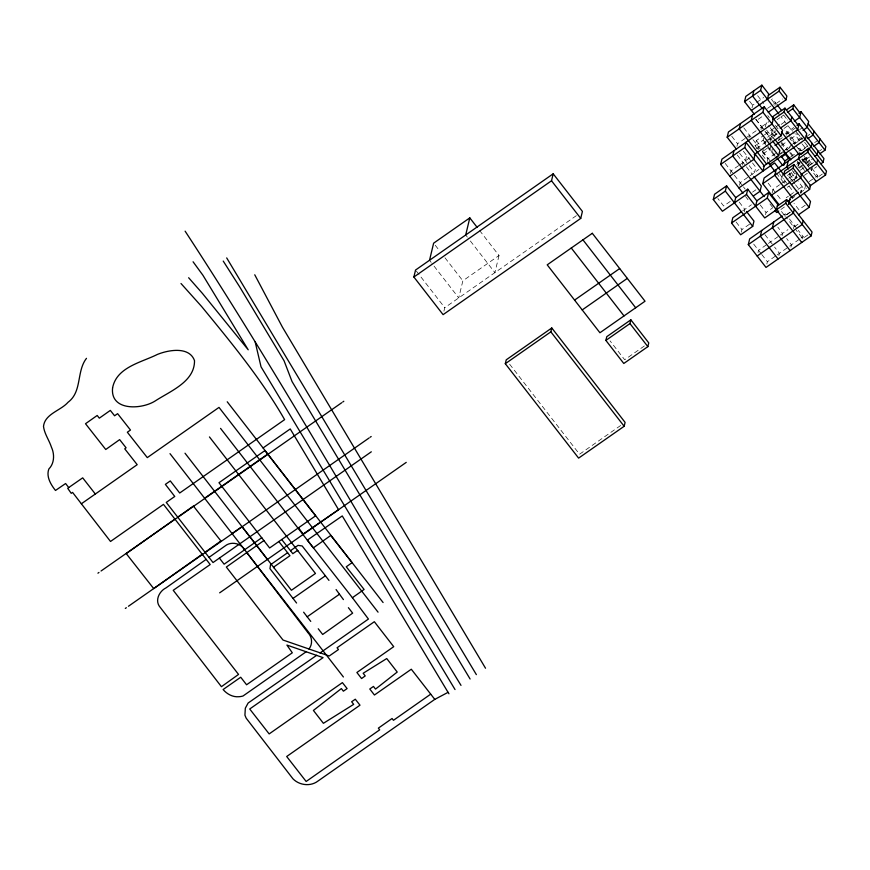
<?xml version="1.0" encoding="UTF-8"?>
<svg xmlns="http://www.w3.org/2000/svg" width="870" height="870" viewBox="0 0 870 870"><rect width="100%" height="100%" fill="white"/><g stroke="black" fill="none" stroke-linecap="round" stroke-linejoin="round"><path stroke-width="0.65" stroke-dasharray="4.35 3.26" d="M443.928 311.166L444.766 307.675L576.854 215.314M479.544 230.43L499.021 255.519L462.851 280.814L458.74 297.91L431.955 263.414M499.021 255.519L494.91 272.614L468.136 238.119M730.408 173.543L731.039 170.922L738.706 165.561M736.933 146.356L737.564 143.735L745.231 138.373M752.017 107.826L752.648 105.194L755.66 103.095M742.447 165.126L743.078 162.505M748.972 137.939L749.603 135.318M739.533 185.299L740.163 182.667L748.918 176.545M745.427 160.743L746.688 155.48M757.4 148.737L755.116 145.801L756.378 140.538L763.403 135.633M761.011 129.521L761.641 126.9L759.456 128.423M758.096 149.694L758.727 147.063M744.209 211.975L744.84 209.344L739.032 201.873M765.393 126.77L766.339 122.822L769.385 126.748M755.116 145.801L763.142 140.19L764.088 136.242M741.294 232.149L741.936 229.517L749.592 224.166M766.948 146.443L763.893 142.517L764.415 140.353M765.013 158.547L761.968 154.621L763.229 149.357M774.909 105.422L775.54 102.79L772.506 98.875M770.026 141.734L770.82 138.46L777.182 134.002M771.918 136.905L773.18 131.642L775.192 130.239M770.766 145.768L769.993 149.009L761.968 154.621M767.231 161.45L767.862 158.818L775.518 153.468M772.299 149.107L771.527 152.337L773.528 150.934M778.65 140.766L779.281 138.134L772.429 129.315L771.168 134.578L774.213 138.493M765.524 214.672L766.057 212.498L772.419 208.039M772.168 192.825L772.984 189.399L779.553 184.81M757.977 252.594L758.531 250.321L767.286 244.198M786.676 135.154L787.437 131.957L793.799 127.509M781.086 143.104L786.426 149.988L786.958 147.769L791.972 144.257M782.717 174.207L781.412 179.655L783.413 178.252M796.909 130.054L795.593 135.502L801.509 143.115M784.479 183.266L785.023 180.982M801.433 137.329L795.071 141.788L794.451 144.333L789.873 138.482M766.84 264.012L767.383 261.729L776.138 255.606M789.764 172.978L789.242 175.164L794.256 171.651M784.881 216.119L785.436 213.792L783.315 215.271M797.986 166.257L798.769 162.984M798.051 166.279L798.573 164.104L801.585 161.994M782.054 235.759L782.63 233.356L787.937 229.647M796.789 173.706L795.691 178.263L790.863 172.042M796.126 178.383L796.648 176.208L790.634 180.416M778.878 255.595L779.422 253.311L774.594 247.091M811.96 164.028L806.794 157.372L805.479 162.82L809.731 159.862M801.607 159.188L805.294 163.941L806.599 158.492L805.131 156.589M800.824 193.597L801.661 190.106L799.541 191.585M793.462 228.69L794.299 225.2L792.178 226.678M808.197 166.616L808.763 164.278L805.576 166.507M805.674 185.016L804.554 189.682L798.105 181.373M790.917 247.178L791.493 244.774L799.976 238.837M812.275 166.768L811.395 170.433L816.691 166.725M817.06 178.024L817.615 175.696L803.923 158.057M802.597 238.945L803.162 236.607L798.323 230.387M756.661 102.388L763.686 97.483M767.514 108.402L772.538 104.889M773.539 104.193L775.54 102.79M776.268 103.454L782.63 98.995M758.227 119.266L763.251 115.764M761.685 126.705L769.113 121.506M746.319 137.612L758.357 129.195M777.117 119.668L780.118 117.57M783.25 115.384L781.129 116.863L786.447 123.725M764.404 134.926L775.442 127.216M776.442 126.509L779.455 124.41M781.184 124.366L787.546 119.919M767.677 137.177L775.703 131.566M763.893 142.517L765.904 141.114M766.905 140.407L776.932 133.393M783.957 128.488L790.09 124.192M756.541 148.596L767.481 140.951M768.58 140.179L770.766 138.656M739.794 164.8L749.809 157.688M785.295 133.926L787.307 132.523L784.261 128.608M795.452 127.999L786.969 133.926L783.924 130.011M763.74 150.684L769.765 146.475M778.791 140.157L782.804 137.351M799.66 129.619L802.847 127.39M781.554 145.323L787.578 141.114M790.58 139.015L797.725 134.023M792.972 143.561L794.984 142.158M778.737 154.49L781.749 152.391M782.75 151.684L792.787 144.67M801.814 138.363L794.788 143.267L789.623 136.612M794.549 143.941L805.152 136.525M780.401 154.197L783.413 152.087M786.426 149.988L790.438 147.182M750.016 175.783L758.934 169.433M807.686 135.742L809.807 134.252M790.852 156.774L794.865 153.968M798.877 151.162L800.889 149.76L798.671 146.91M807.719 145.964L800.694 150.88L798.486 148.03M801.52 150.814L807.882 146.356M730.245 201.416L723.677 206.016L717.87 198.534M814.657 142.604L816.778 141.125M752.572 192.129L755.856 189.834M796.757 164.386L801.781 160.874M802.782 160.178L806.794 157.372M802.586 161.298L808.611 157.089M806.359 159.156L809.546 156.937M819.507 150.956L821.628 149.477M787.426 175.446L793.451 171.238M798.464 167.736L803.478 164.223M799.28 168.149L804.293 164.637M805.294 163.941L813.319 158.329M780.64 184.048L788.307 178.687M789.394 177.926L797.061 172.564M800.269 170.215L804.511 167.247M742.654 210.877L751.408 204.754M813.483 162.614L808.284 166.257L802.651 158.992M791.319 181.33L797.529 177.034M797.475 177.219L792.287 180.851L787.709 174.957M787.317 187.267L789.318 185.865M804.369 175.338L807.382 173.239M809.133 181.623L814.44 177.915M815.494 177.175L817.615 175.696M786.219 197.751L788.416 196.218M789.503 195.456L797.17 190.095M798.258 189.334L805.924 183.983M822.346 174.033L817.147 177.665L810.699 169.367M792.516 198.099L794.701 196.566M800.172 192.738L806.675 188.192M780.868 209.496L785.175 206.473M790.167 212.128L784.968 215.76L787.383 218.87M790.112 212.313L784.925 215.945L780.346 210.051M805.218 205.222L798.856 209.681L794.016 203.45M768.373 243.426L779.313 235.781M780.412 235.009L782.598 233.486L777.802 227.135M797.986 224.264L793.832 227.168L788.187 219.903M644.387 345.955L624.682 359.734L610.033 340.855M801.042 238.097L803.162 236.607M777.236 254.845L791.461 244.894L786.654 238.543M807.882 234.943L802.684 238.587L796.246 230.278M620.647 425.506L579.55 454.238L508.743 363.04M771.407 99.3L775.203 104.193M783.576 114.97L788.133 120.843M797.214 132.795L802.39 139.45M804.598 142.299L808.295 147.052M787.97 125.682L794.071 133.534M802.249 144.061L805.935 148.814M787.437 131.957L790.493 135.883M791.254 136.873L795.071 141.788M757.629 95.667L763.719 103.497M796.028 145.845L800.454 151.554M804.152 156.306L810.796 164.865M802.531 159.025L809.916 168.53M767.775 115.623L769.297 117.581M775.377 125.41L779.183 130.315M790.645 152.522L792.864 155.371M797.29 161.081L804.674 170.596M781.597 142.223L788.981 151.739M789.721 152.685L792.668 156.491M797.105 162.201L798.573 164.104M749.603 101.279L752.648 105.194M770.135 127.727L773.18 131.642M772.69 133.665L774.985 136.612M766.6 130.043L773.441 138.863M755.878 119.223L765.013 130.978M765.839 132.044L770.82 138.46M755.834 119.418L764.132 130.098M764.958 131.174L772.429 140.788M792.222 170.498L795.909 175.251M763.142 140.19L766.948 145.083M767.71 146.062L776.094 156.861M789.438 174.043L795.343 181.656M767.71 147.421L774.474 156.143M792.331 180.666L794.745 183.777M795.55 184.81L801.194 192.074M756.378 140.538L760.945 146.421M762.74 151.38L770.374 161.211M743.796 127.836L752.093 138.515M752.92 139.591L767.862 158.818M779.379 173.717L788.242 185.136M789.046 186.169L793.886 192.39M776.236 173L784.359 183.461M731.757 136.253L737.564 143.735M743.371 151.206L751.669 161.896M752.506 162.962L755.823 167.236L754.562 172.499L748.755 165.017M768.156 183.178L781.847 200.807M739.62 153.261L747.917 163.951M789.471 218.979L797.518 229.354M737.271 155.023L745.568 165.702M746.395 166.779L752.202 174.25M769.95 203.993L773.256 208.245M760.25 205.016L766.057 212.498M725.232 163.44L733.53 174.12M734.356 175.196L742.654 185.875M743.48 186.941L745.144 189.084M745.546 196.479L748.026 199.687M764.926 234.639L773.789 246.047M753.692 244.089L760.945 253.431M761.75 254.464L767.383 261.729M736.118 222.046L741.936 229.517M465.7 234.987L467.32 237.075M435.25 245.264L439.306 250.495M444.994 257.814L462.851 280.814M429.53 260.271L431.15 262.359M416.36 271.092L444.766 307.675"/><path stroke-width="1.3" d="M413.881 277.019L415.545 270.048L553.189 173.804L582.411 211.432L580.736 218.403L443.091 314.646L413.881 277.019L551.515 180.775L553.189 173.804M429.53 260.271L433.63 243.176L469.8 217.881L477.108 227.298M465.7 234.987L469.8 217.881M505.307 363.693L506.242 359.821L551.787 327.979L625.095 422.396L624.16 426.278L578.615 458.12L505.307 363.693L550.851 331.851L551.787 327.979M605.879 340.409L606.781 336.668L630.859 319.834L648.759 342.9L647.856 346.641L623.79 363.475L605.879 340.409L629.956 323.575L630.859 319.834M743.056 193.27L720.654 164.419L721.915 159.167L772.049 123.997L773.354 118.548M736.303 148.987L727.179 137.232L728.44 131.979L752.517 115.144M756.878 200.937L747.754 189.181L746.493 194.434L722.415 211.269L713.291 199.513L714.553 194.26L726.591 185.843L735.715 197.599L734.454 202.851M754.431 114.372L744.546 101.638L745.807 96.385L761.859 85.162L768.699 93.971L767.438 99.234M733.954 150.749L732.692 156.002L764.164 196.544M740.479 123.562L739.217 128.814L766.59 164.082M713.291 199.513L725.33 191.095L726.591 185.843M753.833 90.774L752.561 96.026L762.457 108.761M744.731 147.585L745.992 142.332L764.241 165.833L762.979 171.096L744.731 147.585L720.654 164.419M744.546 101.638L760.587 90.415L761.859 85.162M746.504 211.486L753.964 221.1L752.702 226.363L740.664 234.78L731.539 223.024L732.801 217.761L741.555 211.649M727.179 137.232L762.925 112.241L764.23 106.792L782.489 130.293L781.173 135.753L754.181 154.621M755.116 154.088L753.855 159.34L729.778 176.175M751.386 110.457L779.107 91.078L780.031 87.218L786.871 96.037L785.947 99.887L768.264 112.252M772.658 118.864L773.278 116.297L784.947 108.141L798.638 125.769M755.617 206.19L756.922 200.742L768.591 192.575L777.726 204.33L776.41 209.79M778.867 204.439L762.751 183.69L764.121 177.991L799.9 152.87L798.497 158.699L816.223 181.515M748.298 244.6L793.396 213.074L794.321 209.213L812.036 232.04L811.112 235.9L766.013 267.427L748.298 244.6L749.668 238.902L782.26 216.01M773.408 119.407L784.022 111.991L784.947 108.141M731.539 223.024L767.286 198.034L768.591 192.575M763.316 166.377L778.628 155.665L779.901 150.401L773.256 141.853M761.707 230.485L760.336 236.183L778.052 259.01M776.16 169.574L774.789 175.272L792.516 198.099M787.491 112.415L792.798 108.706L793.723 104.846L800.563 113.665M791.787 116.95L790.863 120.81L780.26 128.227M783.783 165.343L784.838 160.983L789.851 157.481M788.231 161.026L786.828 166.855L788.437 168.932M773.767 221.948L772.375 227.766L790.09 250.593M803.021 130.315L807.262 127.346L808.665 121.517L801.042 111.697L799.639 117.515L794.332 121.224M769.591 164.441L805.337 139.45L806.74 133.621L799.106 123.801L797.714 129.619L775.007 145.497M794.005 164.484L784.653 171.031L783.772 174.696L793.125 168.149L794.005 164.484L801.64 174.315M746.493 194.434L764.741 217.946L785.762 203.243L786.643 199.578L794.277 209.409M788.601 204.091L789.993 198.262L798.475 192.335M762.751 183.69L807.849 152.152L808.774 148.302L826.5 171.118L825.576 174.979L809.861 185.973M814.048 131.294L813.178 134.959L807.871 138.667M812.123 143.398L811.242 147.063L805.946 150.771M819.964 138.895L819.083 142.56L813.776 146.269M818.028 150.999L817.147 154.664L815.027 156.154M788.416 204.222L809.622 189.388L810.546 185.538L801.683 174.12L800.759 177.98L791.406 184.516M817.637 159.71L816.712 163.571L800.998 174.555M803.184 220.632L802.26 224.482L757.161 256.019M798.519 214.759L809.122 207.343L810.525 201.514L804.076 193.216M819.681 153.881L824.988 150.173L825.869 146.508L808.143 123.681M820.943 163.756L823.063 162.277L823.944 158.612L806.218 135.785M86.478 358.331C76.288 371.436 82.291 391.717 68.023 402.288C60.704 410.705 44.881 413.761 43.5 426.376C44.392 433.804 49.155 440.122 51.428 447.169C54.647 454.053 54.527 463.329 48.861 468.973C45.969 476.564 50.841 484.612 55.484 490.462L65.609 483.524L68.73 487.548L82.694 477.847L95.33 494.019L137.188 464.678L124.736 448.833L126.085 447.811L119.658 439.622L105.748 449.496L85.51 423.723L97.212 415.458L99.31 418.176L110.327 410.401L114.579 415.784L117.613 413.663L130.478 430.041L127.346 432.227L147.291 457.62L219.001 407.399L378.058 612.165M308.937 649.009C312.819 644.355 312.276 637.036 308.013 632.784L246.819 552.58L226.341 567.044L283.011 640.037L329.251 655.991L338.463 649.564L337.071 647.769L374.339 621.713L393.719 646.671L356.885 672.499L361.583 678.546L365.226 675.925L363.16 673.26L386.748 658.557L397.22 672.053L375.525 689.094L373.458 686.43L369.772 689.007L374.437 695.01L411.303 669.226L434.782 699.371L448.05 692.335L448.953 693.792M68.73 487.548L67.719 488.32L71.231 493.333L72.569 492.398L110.512 541.466L163.473 504.361L210.192 564.532L173.228 590.306L238.543 674.424L221.426 686.691L159.297 606.172C154.958 599.691 159.678 590.926 166.04 587.87L206.168 559.366M174.924 519.118L126.237 553.603L153.707 588.588L202.188 554.233M177.708 517.171L193.412 506.046L220.926 540.988L205.026 552.254L166.257 502.414L174.761 496.465L165.376 484.372L170.302 480.925L179.688 493.018L284.62 419.644C261.304 378.972 231.268 342.628 201.612 306.49L181.003 283.511M209.007 557.376L224.949 546.077C230.898 541.096 240.827 543.065 244.633 549.775L261.816 537.693M281.728 539.52L290.493 550.699L298.019 545.37L302.173 545.968L328.958 580.377M448.05 692.335L342.258 515.932L307.36 540.096L352.404 597.712L364.106 589.458L346.271 566.783L352.111 562.629L330.774 535.452L313.32 547.872L220.545 428.377M306.218 651.728L243.013 696A17.715 16.834 13.5 0 1 238.891 696.718C232.801 697.294 226.972 694.086 223.101 689.54L240.718 677.23L246.58 684.777L292.309 652.804L286.915 645.072L323.074 657.633L249.723 708.996L269.156 733.921L342.399 682.624L347.108 688.583L343.378 691.193L341.355 688.583L313.407 710.431L323.401 723.307L353.677 704.363L351.654 701.753L355.286 699.219L359.995 705.178L286.687 756.508L306.153 781.477L379.679 729.843L378.363 728.146L392.065 718.5L393.457 720.295L430.683 694.184M246.819 552.58L263.991 540.498M290.493 550.699L292.82 553.701L297.551 550.395L315.462 573.471L291.428 590.273L273.517 567.196L289.938 555.723L287.611 552.722L270.581 564.706L269.95 568.643L296.572 603.019M244.633 549.775L224.123 564.195L219.392 558.105M320.008 652.979L368.434 619.048L352.404 597.712M81.345 503.795L95.33 494.019M263.066 447.941L290.232 428.943L338.571 509.7L303.119 534.039L298.497 527.785M768.362 95.374L780.031 87.218M764.23 106.792L752.561 114.949L751.256 120.397L778.628 155.665M204.657 498.184L267.797 454.031M97.929 573.178L98.962 572.449M101.05 570.992L341.736 402.712M342.769 401.983L343.813 401.255M786.295 110.044L793.723 104.846M798.91 113.176L801.042 111.697M796.985 125.28L799.106 123.801M232.105 533.538L242.012 526.622L267.416 559.443M125.313 608.434L126.346 607.717M128.434 606.26L369.108 437.969M370.152 437.24L371.185 436.512M574.581 300.096L619.679 268.569M781.445 157.144L785.458 154.338M738.902 187.931L774.648 162.94L809.122 207.343M371.316 451.802L213.019 562.553L205.026 552.254M735.715 197.599L747.754 189.181M799.421 154.838L808.774 148.302M800.639 154.479L803.815 152.25M582.215 309.927L627.313 278.389M753.507 195.859L760.065 191.269L761.326 186.006L753.866 176.392M771.614 195.097L790.221 182.091M219.653 592.84L406.236 462.383M777.291 206.125L786.643 199.578M788.133 201.155L790.33 199.621M778.715 210.997L776.562 212.508L774.909 210.377M293.005 598.429L325.391 575.777M307.186 616.797L339.474 594.221L343.422 599.593M316.724 655.284L248.146 703.004L245.329 708.18L244.927 715.183L246.188 718.185L292.972 778.835C299.41 785.403 310.688 786.784 318.105 780.955L434.782 699.371M188.638 277.726L202.373 293.342L248.211 349.805L202.927 275.268L193.075 261.783M278.846 541.531L287.611 552.722M779.107 91.078L785.947 99.887M792.798 108.706L824.988 150.173M784.022 111.991L823.063 162.277M777.062 104.748L781.63 110.62M760.587 90.415L778.846 113.926M807.849 152.152L825.576 174.979M781.477 131.903L798.834 154.262M762.925 112.241L781.173 135.753M774.974 139.472L790.808 159.873M783.979 152.435L789.144 159.09M793.125 168.149L809.622 189.388M781.14 156.23L784.838 160.983M776.094 156.861L782.793 165.485M768.069 162.472L774.768 171.096M785.762 203.243L811.112 235.9M767.286 198.034L801.759 242.436M725.33 191.095L752.702 226.363M551.515 180.775L580.736 218.403M582.943 239.848L635.676 307.762M571.275 248.004L624.007 315.919M629.956 323.575L647.856 346.641M550.851 331.851L624.16 426.278M227.233 401.788L383.094 602.529M348.402 607.684L352.644 613.143L322.672 634.469L318.246 628.771M209.452 436.936L298.019 551.004M185.016 453.216L273.985 567.805M303.619 612.197L310.753 621.387M170.009 453.661L343.4 676.98M336.092 589.566L339.474 594.221M223.231 261.076L239.565 286.665L284.066 360.789L292.048 381.549L470.104 679.013M185.114 231.159C282.097 379.418 368.543 534.278 461.002 685.375M485.525 668.225L282.402 327.098L254.747 274.779M476.368 674.631L226.689 257.911M455.032 689.551L261.033 366.814L255.204 342.008M112.589 387.911C110.077 411.129 141.386 409.716 155.143 400.994C170.324 391.065 194.782 381.789 194.51 360.637C189.377 346.184 168.595 349.881 157.383 354.438C141.332 362.464 116.504 367.151 112.589 387.911M264.948 450.573L218.979 482.719L269.635 547.969L315.614 515.823L264.948 450.573M592.307 233.301L547.208 264.839L599.93 332.753L645.029 301.216L592.307 233.301"/></g></svg>
